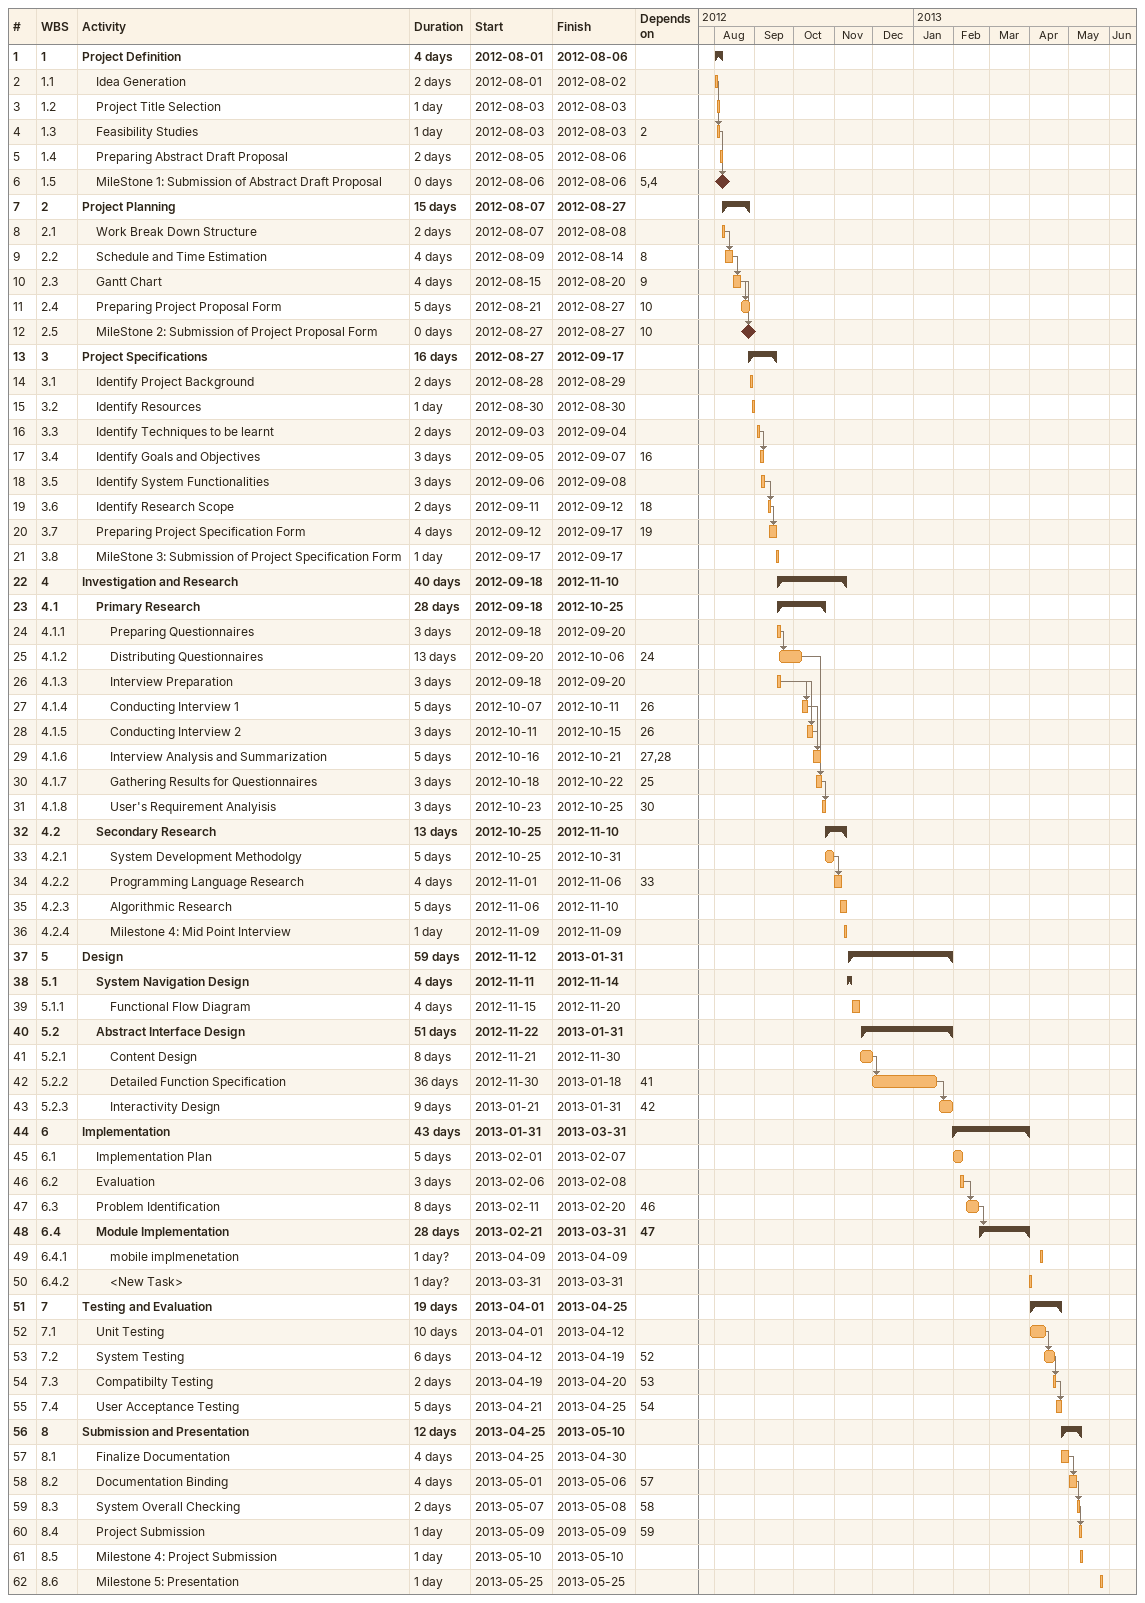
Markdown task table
| ID | WBS | Task | Duration | Start | Finish | Predecessors |
|---|---|---|---|---|---|---|
| 1 | 1 | **Project Definition** | 4d | 2012-08-01 | 2012-08-06 |  |
| 2 | 1.1 | Idea Generation | 2d | 2012-08-01 | 2012-08-02 |  |
| 3 | 1.2 | Project Title Selection | 1d | 2012-08-03 | 2012-08-03 |  |
| 4 | 1.3 | Feasibility Studies | 1d | 2012-08-03 | 2012-08-03 | 2 |
| 5 | 1.4 | Preparing Abstract Draft Proposal | 2d | 2012-08-05 | 2012-08-06 |  |
| 6 | 1.5 | MileStone 1: Submission of Abstract Draft Proposal | 0d | 2012-08-06 | 2012-08-06 | 5, 4 |
| 7 | 2 | **Project Planning** | 15d | 2012-08-07 | 2012-08-27 |  |
| 8 | 2.1 | Work Break Down Structure | 2d | 2012-08-07 | 2012-08-08 |  |
| 9 | 2.2 | Schedule and Time Estimation | 4d | 2012-08-09 | 2012-08-14 | 8 |
| 10 | 2.3 | Gantt Chart | 4d | 2012-08-15 | 2012-08-20 | 9 |
| 11 | 2.4 | Preparing Project Proposal Form | 5d | 2012-08-21 | 2012-08-27 | 10 |
| 12 | 2.5 | MileStone 2: Submission of Project Proposal Form | 0d | 2012-08-27 | 2012-08-27 | 10 |
| 13 | 3 | **Project Specifications** | 16d | 2012-08-27 | 2012-09-17 |  |
| 14 | 3.1 | Identify Project Background | 2d | 2012-08-28 | 2012-08-29 |  |
| 15 | 3.2 | Identify Resources | 1d | 2012-08-30 | 2012-08-30 |  |
| 16 | 3.3 | Identify Techniques to be learnt | 2d | 2012-09-03 | 2012-09-04 |  |
| 17 | 3.4 | Identify Goals and Objectives | 3d | 2012-09-05 | 2012-09-07 | 16 |
| 18 | 3.5 | Identify System Functionalities | 3d | 2012-09-06 | 2012-09-08 |  |
| 19 | 3.6 | Identify Research Scope | 2d | 2012-09-11 | 2012-09-12 | 18 |
| 20 | 3.7 | Preparing Project Specification Form | 4d | 2012-09-12 | 2012-09-17 | 19 |
| 21 | 3.8 | MileStone 3: Submission of Project Specification Form | 1d | 2012-09-17 | 2012-09-17 |  |
| 22 | 4 | **Investigation and Research** | 40d | 2012-09-18 | 2012-11-10 |  |
| 23 | 4.1 | **Primary Research** | 28d | 2012-09-18 | 2012-10-25 |  |
| 24 | 4.1.1 | Preparing Questionnaires | 3d | 2012-09-18 | 2012-09-20 |  |
| 25 | 4.1.2 | Distributing Questionnaires | 13d | 2012-09-20 | 2012-10-06 | 24 |
| 26 | 4.1.3 | Interview Preparation | 3d | 2012-09-18 | 2012-09-20 |  |
| 27 | 4.1.4 | Conducting Interview 1 | 5d | 2012-10-07 | 2012-10-11 | 26 |
| 28 | 4.1.5 | Conducting Interview 2 | 3d | 2012-10-11 | 2012-10-15 | 26 |
| 29 | 4.1.6 | Interview Analysis and Summarization | 5d | 2012-10-16 | 2012-10-21 | 27, 28 |
| 30 | 4.1.7 | Gathering Results for Questionnaires | 3d | 2012-10-18 | 2012-10-22 | 25 |
| 31 | 4.1.8 | User's Requirement Analyisis | 3d | 2012-10-23 | 2012-10-25 | 30 |
| 32 | 4.2 | **Secondary Research** | 13d | 2012-10-25 | 2012-11-10 |  |
| 33 | 4.2.1 | System Development Methodolgy | 5d | 2012-10-25 | 2012-10-31 |  |
| 34 | 4.2.2 | Programming Language Research | 4d | 2012-11-01 | 2012-11-06 | 33 |
| 35 | 4.2.3 | Algorithmic Research | 5d | 2012-11-06 | 2012-11-10 |  |
| 36 | 4.2.4 | Milestone 4: Mid Point Interview | 1d | 2012-11-09 | 2012-11-09 |  |
| 37 | 5 | **Design** | 59d | 2012-11-12 | 2013-01-31 |  |
| 38 | 5.1 | **System Navigation Design** | 4d | 2012-11-11 | 2012-11-14 |  |
| 39 | 5.1.1 | Functional Flow Diagram | 4d | 2012-11-15 | 2012-11-20 |  |
| 40 | 5.2 | **Abstract Interface Design** | 51d | 2012-11-22 | 2013-01-31 |  |
| 41 | 5.2.1 | Content Design | 8d | 2012-11-21 | 2012-11-30 |  |
| 42 | 5.2.2 | Detailed Function Specification | 36d | 2012-11-30 | 2013-01-18 | 41 |
| 43 | 5.2.3 | Interactivity Design | 9d | 2013-01-21 | 2013-01-31 | 42 |
| 44 | 6 | **Implementation** | 43d | 2013-01-31 | 2013-03-31 |  |
| 45 | 6.1 | Implementation Plan | 5d | 2013-02-01 | 2013-02-07 |  |
| 46 | 6.2 | Evaluation | 3d | 2013-02-06 | 2013-02-08 |  |
| 47 | 6.3 | Problem Identification | 8d | 2013-02-11 | 2013-02-20 | 46 |
| 48 | 6.4 | **Module Implementation** | 28d | 2013-02-21 | 2013-03-31 | 47 |
| 49 | 6.4.1 | mobile implmenetation | 1d? | 2013-04-09 | 2013-04-09 |  |
| 50 | 6.4.2 | <New Task> | 1d? | 2013-03-31 | 2013-03-31 |  |
| 51 | 7 | **Testing and Evaluation** | 19d | 2013-04-01 | 2013-04-25 |  |
| 52 | 7.1 | Unit Testing | 10d | 2013-04-01 | 2013-04-12 |  |
| 53 | 7.2 | System Testing | 6d | 2013-04-12 | 2013-04-19 | 52 |
| 54 | 7.3 | Compatibilty Testing | 2d | 2013-04-19 | 2013-04-20 | 53 |
| 55 | 7.4 | User Acceptance Testing | 5d | 2013-04-21 | 2013-04-25 | 54 |
| 56 | 8 | **Submission and Presentation** | 12d | 2013-04-25 | 2013-05-10 |  |
| 57 | 8.1 | Finalize Documentation | 4d | 2013-04-25 | 2013-04-30 |  |
| 58 | 8.2 | Documentation Binding | 4d | 2013-05-01 | 2013-05-06 | 57 |
| 59 | 8.3 | System Overall Checking | 2d | 2013-05-07 | 2013-05-08 | 58 |
| 60 | 8.4 | Project Submission | 1d | 2013-05-09 | 2013-05-09 | 59 |
| 61 | 8.5 | Milestone 4: Project Submission | 1d | 2013-05-10 | 2013-05-10 |  |
| 62 | 8.6 | Milestone 5: Presentation | 1d | 2013-05-25 | 2013-05-25 |  |
